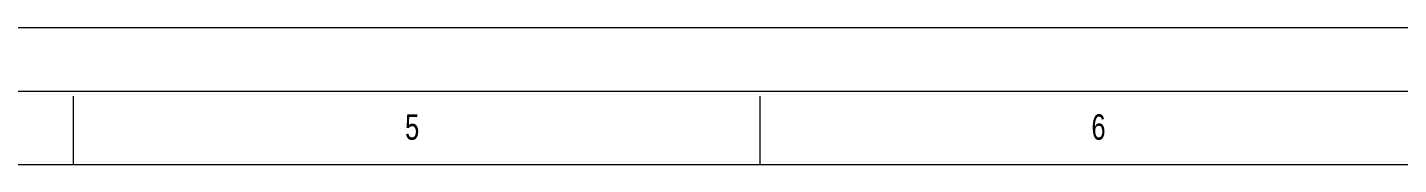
# Model space of a CAD drawing. Header units: millimetres. Extents: x 3220 to 226993, y 817 to 176024.
# Drawn here: x 165657 to 175477, y 116639 to 117622 of the extents above; entities that cross this region are included whole.
import ezdxf

# ---------------------------------------------------------------- set-up
doc = ezdxf.new("R2010")
doc.units = ezdxf.units.MM
doc.styles.add('SLDTEXTSTYLE0', font='TXT', dxfattribs={"width": 0.75})

# ---------------------------------------------------------------- blocks, each defined once
blk = doc.blocks.new('A1 E1-200')
at = {"color": 1, "linetype": 'Continuous', "lineweight": 18}
for p, q in [((-164800, 116400), (0, 116400)), ((-162844, 114440), (-1960, 114440)), ((-164800, 0), (0, 0))]:
    blk.add_line(p, q, dxfattribs=at)
at = {"linetype": 'Continuous', "lineweight": 18}
blk.add_line((-163879, 115487), (-937, 115487), dxfattribs=at)
at = {"color": 5, "linetype": 'Continuous', "lineweight": 15}
for p, q in [((-121595, 114439), (-121595, 115419)), ((-111797, 115419), (-111797, 114439))]:
    blk.add_line(p, q, dxfattribs=at)
at = {"color": 1, "linetype": 'Continuous', "lineweight": 15}
blk.add_line((-164800, 0), (0, 0), dxfattribs=at)
at = {"color": 5, "linetype": 'Continuous', "lineweight": 15, "char_height": 363, "attachment_point": 1, "style": 'SLDTEXTSTYLE0'}
for s, insert in [('5', (-116859, 115158)), ('6', (-107061, 115158))]:
    blk.add_mtext(s, dxfattribs=dict(at, insert=insert))

msp = doc.modelspace()

# ---------------------------------------------------------------- block references
at = {"xscale": 0.5017310599597968, "yscale": 0.5017310599597968, "zscale": 0.5017310599597968}
for p in [(226993.4, 117622.2), (226993.4, 59220.8)]:
    msp.add_blockref('A1 E1-200', p, dxfattribs=at)

doc.saveas('drawing.dxf')
